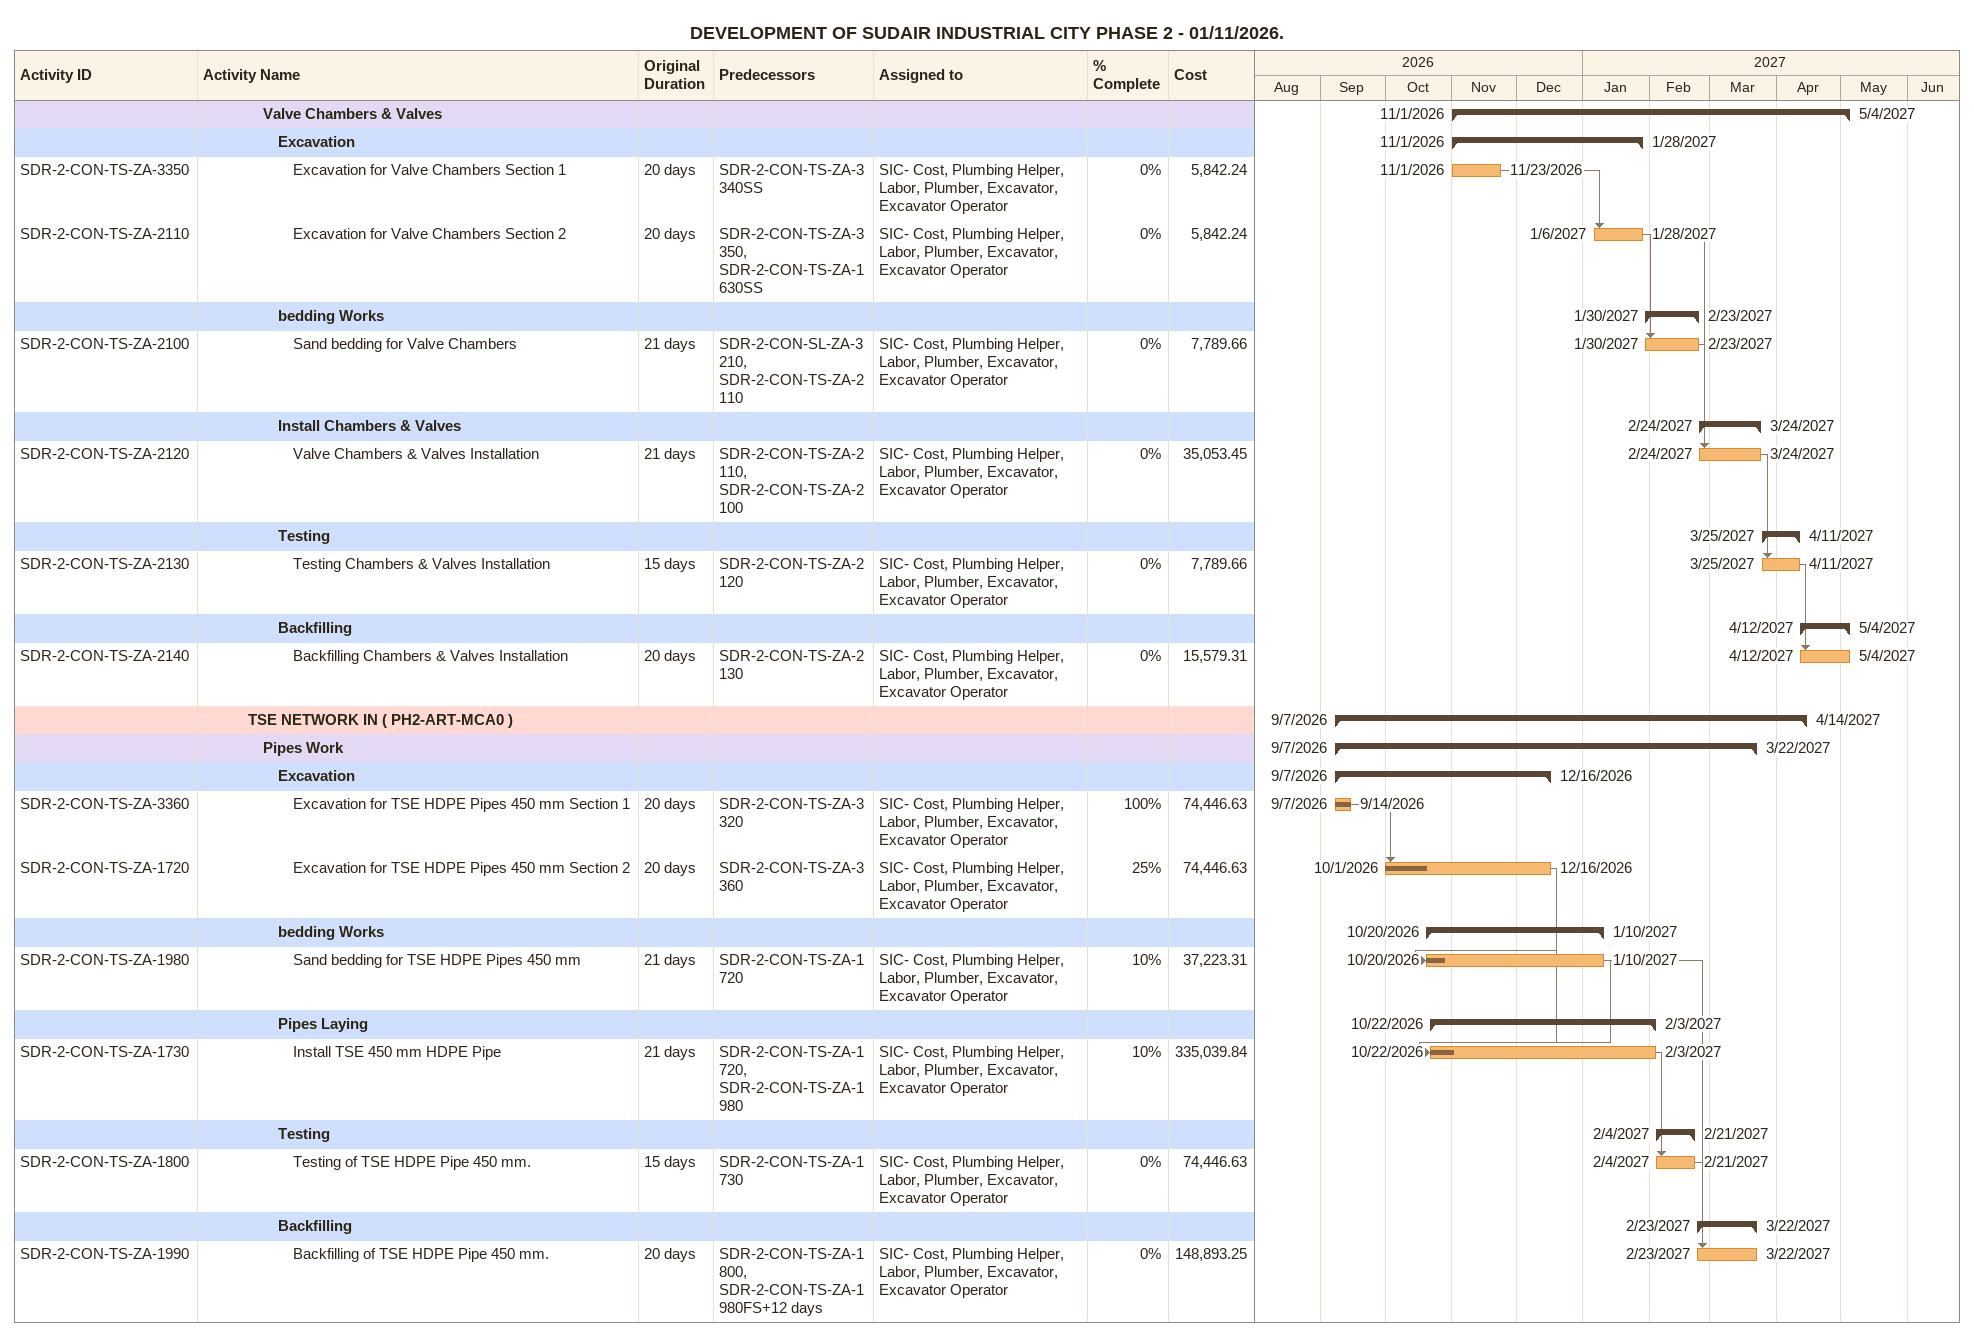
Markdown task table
DEVELOPMENT OF SUDAIR INDUSTRIAL CITY PHASE 2 - 01/11/2026.

| ID | Level | Task | Original duration | Start | Finish | Predecessors | Resources | % complete | Cost |
|---|---|---|---|---|---|---|---|---|---|
|  | 5 | **Valve Chambers & Valves** |  | 2026-11-01 | 2027-05-04 |  |  |  |  |
|  | 6 | **Excavation** |  | 2026-11-01 | 2027-01-28 |  |  |  |  |
| SDR-2-CON-TS-ZA-3350 | 7 | Excavation for Valve Chambers Section 1 | 20d | 2026-11-01 | 2026-11-23 | SDR-2-CON-TS-ZA-3340SS | SIC- Cost, Plumbing Helper, Labor, Plumber, Excavator, Excavator Operator | 0 | 5842.24 |
| SDR-2-CON-TS-ZA-2110 | 7 | Excavation for Valve Chambers Section 2 | 20d | 2027-01-06 | 2027-01-28 | SDR-2-CON-TS-ZA-3350, SDR-2-CON-TS-ZA-1630SS | SIC- Cost, Plumbing Helper, Labor, Plumber, Excavator, Excavator Operator | 0 | 5842.24 |
|  | 6 | **bedding Works** |  | 2027-01-30 | 2027-02-23 |  |  |  |  |
| SDR-2-CON-TS-ZA-2100 | 7 | Sand bedding for Valve Chambers | 21d | 2027-01-30 | 2027-02-23 | SDR-2-CON-SL-ZA-3210, SDR-2-CON-TS-ZA-2110 | SIC- Cost, Plumbing Helper, Labor, Plumber, Excavator, Excavator Operator | 0 | 7789.66 |
|  | 6 | **Install Chambers & Valves** |  | 2027-02-24 | 2027-03-24 |  |  |  |  |
| SDR-2-CON-TS-ZA-2120 | 7 | Valve Chambers & Valves Installation | 21d | 2027-02-24 | 2027-03-24 | SDR-2-CON-TS-ZA-2110, SDR-2-CON-TS-ZA-2100 | SIC- Cost, Plumbing Helper, Labor, Plumber, Excavator, Excavator Operator | 0 | 35053.45 |
|  | 6 | **Testing** |  | 2027-03-25 | 2027-04-11 |  |  |  |  |
| SDR-2-CON-TS-ZA-2130 | 7 | Testing Chambers & Valves Installation | 15d | 2027-03-25 | 2027-04-11 | SDR-2-CON-TS-ZA-2120 | SIC- Cost, Plumbing Helper, Labor, Plumber, Excavator, Excavator Operator | 0 | 7789.66 |
|  | 6 | **Backfilling** |  | 2027-04-12 | 2027-05-04 |  |  |  |  |
| SDR-2-CON-TS-ZA-2140 | 7 | Backfilling Chambers & Valves Installation | 20d | 2027-04-12 | 2027-05-04 | SDR-2-CON-TS-ZA-2130 | SIC- Cost, Plumbing Helper, Labor, Plumber, Excavator, Excavator Operator | 0 | 15579.31 |
|  | 4 | **TSE NETWORK IN ( PH2-ART-MCA0 )** |  | 2026-09-07 | 2027-04-14 |  |  |  |  |
|  | 5 | **Pipes Work** |  | 2026-09-07 | 2027-03-22 |  |  |  |  |
|  | 6 | **Excavation** |  | 2026-09-07 | 2026-12-16 |  |  |  |  |
| SDR-2-CON-TS-ZA-3360 | 7 | Excavation for TSE HDPE Pipes 450 mm Section 1 | 20d | 2026-09-07 | 2026-09-14 | SDR-2-CON-TS-ZA-3320 | SIC- Cost, Plumbing Helper, Labor, Plumber, Excavator, Excavator Operator | 100 | 74446.63 |
| SDR-2-CON-TS-ZA-1720 | 7 | Excavation for TSE HDPE Pipes 450 mm Section 2 | 20d | 2026-10-01 | 2026-12-16 | SDR-2-CON-TS-ZA-3360 | SIC- Cost, Plumbing Helper, Labor, Plumber, Excavator, Excavator Operator | 25 | 74446.63 |
|  | 6 | **bedding Works** |  | 2026-10-20 | 2027-01-10 |  |  |  |  |
| SDR-2-CON-TS-ZA-1980 | 7 | Sand bedding for TSE HDPE Pipes 450 mm | 21d | 2026-10-20 | 2027-01-10 | SDR-2-CON-TS-ZA-1720 | SIC- Cost, Plumbing Helper, Labor, Plumber, Excavator, Excavator Operator | 10 | 37223.31 |
|  | 6 | **Pipes Laying** |  | 2026-10-22 | 2027-02-03 |  |  |  |  |
| SDR-2-CON-TS-ZA-1730 | 7 | Install TSE 450 mm HDPE Pipe | 21d | 2026-10-22 | 2027-02-03 | SDR-2-CON-TS-ZA-1720, SDR-2-CON-TS-ZA-1980 | SIC- Cost, Plumbing Helper, Labor, Plumber, Excavator, Excavator Operator | 10 | 335039.84 |
|  | 6 | **Testing** |  | 2027-02-04 | 2027-02-21 |  |  |  |  |
| SDR-2-CON-TS-ZA-1800 | 7 | Testing of TSE HDPE Pipe 450 mm. | 15d | 2027-02-04 | 2027-02-21 | SDR-2-CON-TS-ZA-1730 | SIC- Cost, Plumbing Helper, Labor, Plumber, Excavator, Excavator Operator | 0 | 74446.63 |
|  | 6 | **Backfilling** |  | 2027-02-23 | 2027-03-22 |  |  |  |  |
| SDR-2-CON-TS-ZA-1990 | 7 | Backfilling of TSE HDPE Pipe 450 mm. | 20d | 2027-02-23 | 2027-03-22 | SDR-2-CON-TS-ZA-1800, SDR-2-CON-TS-ZA-1980FS+12d | SIC- Cost, Plumbing Helper, Labor, Plumber, Excavator, Excavator Operator | 0 | 148893.25 |
